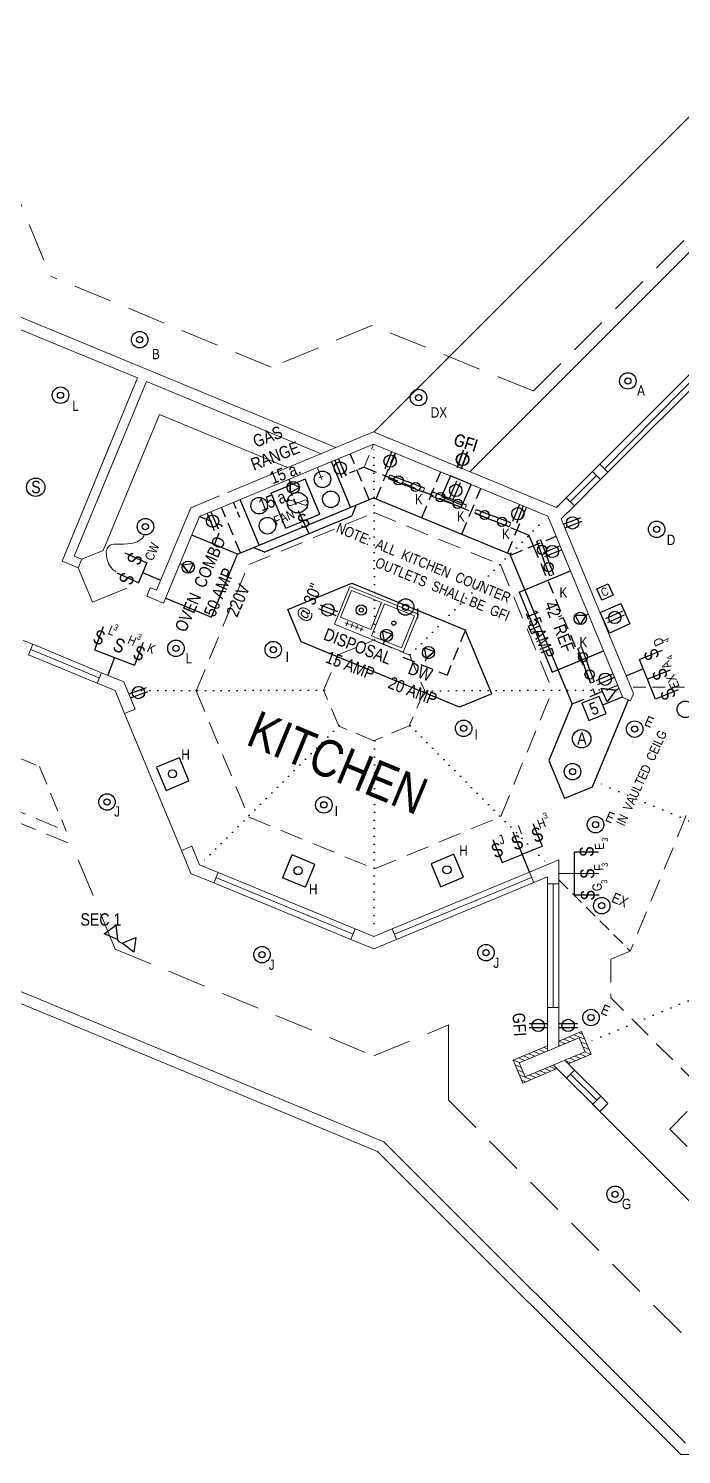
# Model space of a CAD drawing. Header units: inches. Extents: x 2775 to 14269, y 3098 to 7295.
# Drawn here: x 12943 to 13260, y 3393 to 4085 of the extents above; entities that cross this region are included whole.
import ezdxf

# ---------------------------------------------------------------- set-up
doc = ezdxf.new("R2010")
doc.units = ezdxf.units.IN
doc.header["$LTSCALE"] = 0.5
doc.header["$MEASUREMENT"] = 0
doc.linetypes.add('ACAD_ISO07W100', pattern=[3, 0, -3])
doc.linetypes.add('HIDDEN', pattern=[0.375, 0.25, -0.125])
for name, color, linetype, lineweight in [('APPLIANCES', 250, 'CONTINUOUS', 9), ('BALCONY', 250, 'CONTINUOUS', 9), ('CONCRETE', 250, 'CONTINUOUS', 20), ('ELEC', 6, 'CONTINUOUS', 30), ('FOUNDATION', 250, 'CONTINUOUS', 9), ('INT WALLS', 250, 'CONTINUOUS', 9), ('LITE COVE', 250, 'HIDDEN', 9), ('MASONRY', 250, 'HIDDEN', 9), ('MILLWORK', 250, 'CONTINUOUS', 20), ('PLUMBING', 250, 'CONTINUOUS', 20), ('ROOFLINE', 250, 'HIDDEN', 9), ('ROOM TEXT', 252, 'CONTINUOUS', 20), ('SKYLITES', 250, 'CONTINUOUS', 9), ('WALLS', 250, 'CONTINUOUS', 9), ('WINDOWS', 250, 'CONTINUOUS', 9)]:
    doc.layers.add(name, color=color, linetype=linetype, lineweight=lineweight)
for name, color, linetype in [('CABINETS', 250, 'HIDDEN'), ('CABTOPS', 250, 'CONTINUOUS'), ('ELECTRICAL', 1, 'CONTINUOUS'), ('HVAC', 7, 'CONTINUOUS'), ('LL_ELECTRICAL', 1, 'CONTINUOUS'), ('LLPLUMBING', 250, 'CONTINUOUS'), ('MILLWORK TEXT', 7, 'CONTINUOUS')]:
    doc.layers.add(name, color=color, linetype=linetype)
doc.styles.add('ARCHENT', font='technical.ttf', dxfattribs={"height": 6})
doc.styles.add('ARCHENTLTD', font='technical.ttf', dxfattribs={"height": 6})
pattern_1 = [(337.555994, (9724.8282, -9715.329), (-0.71583818, -1.73297453), [])]

msp = doc.modelspace()

# ---------------------------------------------------------------- hatches: boundary and pattern name
at = {"layer": 'MASONRY', "lineweight": 9, "ltscale": 75}
h = msp.add_hatch(dxfattribs=at)
h.set_pattern_fill('ANSI31', color=256, scale=15, angle=67.5, style=0)
h.set_pattern_definition(pattern_1)
h.paths.add_polyline_path([(13212.94, 3588.23), (13211.52, 3591.65), (13213.6, 3592.51), (13215.88, 3587.03), (13204.83, 3582.37), (13203.12, 3584.08)])
h.paths.add_polyline_path([(13211.29, 3598.03), (13213.6, 3592.51), (13211.52, 3591.65), (13210.08, 3595.09), (13200.23, 3590.97), (13200.23, 3593.41)])
h = msp.add_hatch(dxfattribs=at)
h.set_pattern_fill('ANSI31', color=256, scale=15, angle=67.5, style=0)
h.set_pattern_definition(pattern_1)
h.paths.add_polyline_path([(13197.6, 3581.82), (13199.31, 3580.11), (13182.69, 3573.09), (13178.06, 3584.16), (13194.73, 3591.12), (13194.73, 3588.68), (13181.01, 3582.95), (13183.89, 3576.04)])

# ---------------------------------------------------------------- linework, layer by layer
at = {"layer": 'APPLIANCES', "linetype": 'Continuous', "lineweight": -3, "ltscale": 1.5}
for p, q in [((13077.19, 3866.12), (13060.65, 3859.23)), ((13084.27, 3849.13), (13077.19, 3866.12)), ((13067.73, 3842.24), (13060.65, 3859.23)), ((13067.73, 3842.24), (13084.27, 3849.13)), ((13180.93, 3811.25), (13197.05, 3772.46)), ((13187.44, 3795.48), (13185.55, 3794.73)), ((13187.07, 3791.07), (13185.55, 3794.73)), ((13186.29, 3792.95), (13190.98, 3794.89)), ((13188.97, 3791.83), (13187.07, 3791.07)), ((13197.05, 3772.46), (13221.95, 3782.81))]:
    msp.add_line(p, q, dxfattribs=at)
at = {"layer": 'APPLIANCES', "linetype": 'Continuous', "lineweight": -3, "ltscale": 50}
msp.add_line((13101.9, 3853.57), (13099.71, 3848.25), dxfattribs=at)
at = {"layer": 'APPLIANCES', "linetype": 'Continuous', "lineweight": -3, "ltscale": 1.5}
for centre in [(13085.58, 3866), (13054.83, 3853.19), (13089.65, 3856.3), (13058.85, 3843.47)]:
    msp.add_circle(centre, 4.02, dxfattribs=at)
at = {"layer": 'BALCONY', "linetype": 'ByBlock', "lineweight": 9, "ltscale": 50}
for p, q in [((13112.18, 3539.94), (12767.52, 3682.6)), ((13259.38, 3392.88), (13112.18, 3539.94)), ((13259.38, 3392.88), (13477.94, 3392.99))]:
    msp.add_line(p, q, dxfattribs=at)
at = {"layer": 'BALCONY', "lineweight": 9, "ltscale": 50}
for p, q in [((13115.3, 3544.6), (12771.73, 3686.81)), ((13261.66, 3398.38), (13115.3, 3544.6))]:
    msp.add_line(p, q, dxfattribs=at)
at = {"layer": 'CABINETS', "lineweight": 9, "ltscale": 50}
msp.add_line((13105.78, 3871.93), (13110.36, 3883), dxfattribs=at)
at = {"layer": 'CABINETS', "linetype": 'HIDDEN', "ltscale": 25}
for p, q in [((13093.29, 3875.99), (13096.58, 3868.09)), ((13093.29, 3875.99), (13096.58, 3868.09)), ((13105.78, 3871.93), (13096.58, 3868.09)), ((13105.78, 3871.93), (13096.58, 3868.09)), ((13069.68, 3861.05), (13072.85, 3853.39)), ((13042.3, 3854.79), (13045.47, 3847.13))]:
    msp.add_line(p, q, dxfattribs=at)
at = {"layer": 'CABINETS', "linetype": 'HIDDEN', "ltscale": 50}
for p, q in [((13108.23, 3856.24), (13099.03, 3878.3)), ((13111.56, 3856.58), (13120.74, 3878.75)), ((13133.73, 3847.39), (13142.92, 3869.57)), ((13153.14, 3839.36), (13162.32, 3861.53)), ((13045.76, 3830.27), (13036.57, 3852.41)), ((13175.31, 3830.17), (13184.49, 3852.35)), ((13033.14, 3834.25), (13036.88, 3843.56)), ((13176.75, 3829.17), (13198.9, 3838.4)), ((13206.73, 3757), (13228.8, 3766.16))]:
    msp.add_line(p, q, dxfattribs=at)
at = {"layer": 'CABINETS', "ltscale": 50}
for p, q in [((13105.78, 3871.93), (13116.14, 3867.64)), ((13116.14, 3867.64), (13179.91, 3841.28)), ((13179.91, 3841.28), (13185.71, 3838.89)), ((13179.91, 3841.28), (13185.71, 3838.89)), ((13185.71, 3838.89), (13187.83, 3833.78)), ((13185.71, 3838.89), (13187.83, 3833.78)), ((13187.83, 3833.78), (13217.81, 3761.6))]:
    msp.add_line(p, q, dxfattribs=at)
at = {"layer": 'CABINETS', "linetype": 'Continuous', "lineweight": -3, "ltscale": 1.5}
msp.add_line((13180.93, 3811.25), (13205.86, 3821.61), dxfattribs=at)
at = {"layer": 'CABINETS', "linetype": 'HIDDEN', "lineweight": -3, "ltscale": 50}
for p in [(13154.87, 3792.98), (13124.61, 3779.76)]:
    msp.add_line(p, (13146.01, 3770.98), dxfattribs=at)
at = {"layer": 'CABTOPS', "linetype": 'Continuous', "lineweight": -3, "ltscale": 1.5}
for p, q in [((13099.16, 3852.47), (13089.93, 3874.62)), ((13054.86, 3834.05), (13045.65, 3856.17))]:
    msp.add_line(p, q, dxfattribs=at)
at = {"layer": 'CABTOPS', "linetype": 'Continuous', "lineweight": -3, "ltscale": 5}
for p, q in [((13099.72, 3852.66), (13110.32, 3857.06)), ((13110.32, 3857.06), (13176.55, 3829.69)), ((13044.26, 3829.65), (13099.72, 3852.66)), ((13176.53, 3829.69), (13206.72, 3756.97))]:
    msp.add_line(p, q, dxfattribs=at)
at = {"layer": 'CABTOPS', "linetype": 'HIDDEN', "ltscale": 50}
msp.add_line((13025.87, 3847.98), (13036.87, 3843.57), dxfattribs=at)
at = {"layer": 'CABTOPS', "lineweight": -3, "ltscale": 10}
for p, q in [((13044.26, 3829.65), (13022.08, 3838.82)), ((13009.48, 3808.32), (13031.66, 3799.15))]:
    msp.add_line(p, q, dxfattribs=at)
at = {"layer": 'CABTOPS', "lineweight": -3, "ltscale": 5}
msp.add_line((13031.66, 3799.15), (13044.26, 3829.65), dxfattribs=at)
at = {"layer": 'CABTOPS', "linetype": 'Continuous', "lineweight": 30, "ltscale": 2.5}
for p, q in [((13206.73, 3757), (13195.4, 3729.51)), ((13233.9, 3758.92), (13216.43, 3716.71))]:
    msp.add_line(p, q, dxfattribs=at)
at = {"layer": 'CABTOPS', "linetype": 'Continuous', "lineweight": 30, "ltscale": 1.5}
for p in [(13195.4, 3729.51), (13216.43, 3716.71)]:
    msp.add_line(p, (13203.05, 3711.14), dxfattribs=at)
at = {"layer": 'CONCRETE', "ltscale": 75}
msp.add_line((13306.27, 4084.7), (13110.43, 3888.92), dxfattribs=at)
at = {"layer": 'CONCRETE', "lineweight": 9, "ltscale": 75}
msp.add_line((13325.62, 4038.2), (13157.05, 3869.67), dxfattribs=at)
at = {"layer": 'ELEC', "color": 1, "linetype": 'Continuous', "ltscale": 0.75}
for p, q in [((13073.76, 3850.89), (13078.73, 3839.98)), ((12989.64, 3830.32), (13000.4, 3825.48)), ((13006.83, 3817.09), (12998.36, 3820.68)), ((12998.61, 3786.79), (12994.4, 3775.77)), ((12984.65, 3779.5), (12981.37, 3770.9)), ((13250.38, 3782.99), (13239.44, 3778.58)), ((13241.28, 3774.02), (13232.75, 3770.57)), ((13254.25, 3773.4), (13243.32, 3768.98)), ((13168.17, 3691.17), (13172.69, 3680.07)), ((13182.36, 3684), (13185.83, 3675.48)), ((13219.44, 3685.1), (13207.86, 3685.08)), ((13207.83, 3674.68), (13200.15, 3674.66)), ((13219.62, 3674.66), (13207.83, 3674.68)), ((13219.81, 3664.22), (13207.81, 3664.24))]:
    msp.add_line(p, q, dxfattribs=at)
at = {"layer": 'ELEC', "color": 3, "linetype": 'Continuous', "ltscale": 0.75}
for p, q in [((12985.71, 3820.65), (12996.46, 3815.82)), ((12979.18, 3794.43), (12974.91, 3783.22)), ((13258.13, 3763.81), (13247.19, 3759.39)), ((13177.91, 3694.93), (13182.36, 3684.01)), ((13187.65, 3698.95), (13192.1, 3688.03))]:
    msp.add_line(p, q, dxfattribs=at)
at = {"layer": 'ELEC', "color": 1, "linetype": 'Continuous', "lineweight": 30, "ltscale": 25}
for p, q in [((13000.4, 3825.48), (12996.33, 3815.87)), ((12974.91, 3783.22), (12984.65, 3779.5)), ((12984.65, 3779.5), (12994.4, 3775.77)), ((13247.19, 3759.39), (13239.44, 3778.58)), ((13182.43, 3684.09), (13192.1, 3688.03)), ((13172.69, 3680.07), (13182.36, 3684.01)), ((13207.83, 3674.68), (13207.85, 3685.12)), ((13207.81, 3664.24), (13207.83, 3674.68))]:
    msp.add_line(p, q, dxfattribs=at)
at = {"layer": 'ELEC', "color": 4, "linetype": 'Continuous', "ltscale": 7.5}
for centre in [(12996.83, 3933.73), (13233.73, 3913.73), (13132.16, 3905.65), (12981, 3709.43), (13056.22, 3635.39), (13164.91, 3636.37), (13227.53, 3519.13)]:
    msp.add_circle(centre, 4, dxfattribs=at)
at = {"layer": 'ELEC', "color": 4, "linetype": 'Continuous'}
for centre in [(12996.83, 3933.73), (13233.73, 3913.73), (12981, 3709.43), (13056.22, 3635.39), (13164.91, 3636.37), (13227.53, 3519.13)]:
    msp.add_circle(centre, 1.5, dxfattribs=at)
at = {"layer": 'ELEC', "color": 6, "linetype": 'Continuous', "lineweight": 30, "ltscale": 7.5}
for centre in [(12958.44, 3906.79), (13247.66, 3841.72), (13014.44, 3784.03), (13261.58, 3754.43), (13206.88, 3724.18), (13221.05, 3659.12)]:
    msp.add_circle(centre, 4, dxfattribs=at)
at = {"layer": 'ELEC', "color": 3, "linetype": 'Continuous'}
for centre, radius in [((12958.44, 3906.79), 1.5), ((13132.16, 3905.65), 1.5), ((12999.64, 3843.01), 1.5), ((13125.86, 3803.91), 1.5), ((13014.44, 3784.03), 1.5), ((13061.66, 3783.38), 1.5), ((13154.02, 3745.19), 1.5), ((13012.75, 3723.13), 1.98), ((13086.21, 3708.06), 1.5), ((13073.71, 3676.17), 1.98), ((13146, 3676.51), 1.98), ((13221.05, 3659.12), 1.5)]:
    msp.add_circle(centre, radius, dxfattribs=at)
at = {"layer": 'ELEC', "color": 3, "linetype": 'Continuous', "lineweight": 30, "ltscale": 7.5}
msp.add_circle((12999.64, 3843.01), 4, dxfattribs=at)
at = {"layer": 'ELEC', "color": 6, "linetype": 'Continuous'}
for centre in [(13247.66, 3841.72), (13206.88, 3724.18)]:
    msp.add_circle(centre, 1.5, dxfattribs=at)
at = {"layer": 'ELEC', "color": 5, "linetype": 'Continuous', "ltscale": 7.5}
for centre in [(13125.91, 3804.05), (13061.66, 3783.38), (13154.02, 3745.19), (13086.21, 3708.06)]:
    msp.add_circle(centre, 4, dxfattribs=at)
at = {"layer": 'ELEC', "color": 5, "linetype": 'Continuous', "lineweight": 30, "ltscale": 7.5}
for centre in [(13237.01, 3744.81), (13218.03, 3698.47), (13215.81, 3604.88)]:
    msp.add_circle(centre, 4, dxfattribs=at)
at = {"layer": 'ELEC', "color": 5, "linetype": 'Continuous'}
for centre in [(13237.01, 3744.81), (13218.03, 3698.47), (13215.81, 3604.88)]:
    msp.add_circle(centre, 1.5, dxfattribs=at)
at = {"layer": 'ELEC', "color": 3, "linetype": 'Continuous', "lineweight": 9, "ltscale": 50, "start_tangent": (-0.490426, -0.871483), "end_tangent": (0.906254, -0.422734)}
msp.add_spline([(12998.94, 3838.52), (12987.41, 3834.53), (12981.81, 3833.61), (12985.37, 3821.05)], degree=3, dxfattribs=at)
at = {"layer": 'ELECTRICAL', "color": 1, "linetype": 'Continuous', "ltscale": 0.75}
for p, q in [((13091.48, 3875.22), (13095, 3866.93)), ((13093.32, 3876), (13096.84, 3867.72)), ((13150.97, 3871.75), (13154.04, 3880.22)), ((13151.12, 3871.75), (13154.19, 3880.22)), ((13152.85, 3871.07), (13155.92, 3879.53)), ((13153.01, 3871.07), (13156.07, 3879.53)), ((13118.27, 3868.2), (13126.66, 3864.93)), ((13117.54, 3866.34), (13125.93, 3863.07)), ((13134.32, 3859.8), (13125.93, 3863.07)), ((13135.05, 3861.66), (13126.66, 3864.93)), ((13147.17, 3856.92), (13150.73, 3865.19)), ((13149, 3856.13), (13152.56, 3864.4)), ((13137.86, 3858.18), (13146.25, 3854.91)), ((13138.59, 3860.04), (13146.98, 3856.77)), ((13154.64, 3851.64), (13146.25, 3854.91)), ((13155.37, 3853.5), (13146.98, 3856.77)), ((13181.13, 3853.82), (13177.76, 3845.47)), ((13029.53, 3849.43), (13033.05, 3841.15)), ((13031.37, 3850.22), (13034.89, 3841.93)), ((13159.4, 3849.49), (13167.78, 3846.22)), ((13160.12, 3851.35), (13168.51, 3848.08)), ((13176.9, 3844.81), (13168.51, 3848.08)), ((13182.98, 3853.07), (13179.61, 3844.72)), ((13210.75, 3847.35), (13202.34, 3844.13)), ((13176.17, 3842.95), (13167.78, 3846.22)), ((13211.46, 3845.48), (13203.06, 3842.26)), ((13189.42, 3835.93), (13192.64, 3827.53)), ((13191.29, 3836.65), (13194.51, 3828.24)), ((13195.86, 3819.12), (13192.64, 3827.53)), ((13197.73, 3819.83), (13194.51, 3828.24)), ((13016.39, 3825.15), (13017.7, 3824.57)), ((13017.7, 3824.57), (13022.81, 3825.17)), ((13017.7, 3824.57), (13020.75, 3820.41)), ((13022.81, 3825.17), (13020.75, 3820.41)), ((13084.4, 3805.17), (13092.77, 3801.85)), ((13083.66, 3803.31), (13092.03, 3800)), ((13231.12, 3801.97), (13222.93, 3798.25)), ((13231.95, 3800.15), (13223.76, 3796.43)), ((13115.6, 3787.48), (13114.68, 3792.55)), ((13114.68, 3792.55), (13119.56, 3790.8)), ((13115.6, 3787.48), (13119.56, 3790.8)), ((13211.15, 3784.6), (13214.36, 3776.19)), ((13135.97, 3779.15), (13135.05, 3784.22)), ((13135.05, 3784.22), (13139.93, 3782.47)), ((13135.97, 3779.15), (13139.93, 3782.47)), ((13209.28, 3783.88), (13212.5, 3775.48)), ((13215.71, 3767.07), (13212.5, 3775.48)), ((13217.58, 3767.78), (13214.36, 3776.19)), ((13226.51, 3771.68), (13218.23, 3768.17)), ((12991.69, 3761.85), (13000.13, 3764.97)), ((13227.29, 3769.84), (13219.01, 3766.33)), ((13223.72, 3757.97), (13220.84, 3764.54)), ((13227.91, 3763.76), (13220.84, 3764.54)), ((13227.91, 3763.76), (13223.72, 3757.97)), ((13227.91, 3763.76), (13223.72, 3757.97)), ((12992.39, 3759.97), (13000.83, 3763.1)), ((13185.76, 3602.02), (13194.76, 3602.01)), ((13185.76, 3600.02), (13194.76, 3600.01)), ((13200.23, 3602.02), (13209.24, 3602.01)), ((13200.23, 3600.02), (13209.24, 3600.01))]:
    msp.add_line(p, q, dxfattribs=at)
at = {"layer": 'ELECTRICAL', "color": 3, "linetype": 'Continuous', "ltscale": 0.75}
for p, q in [((13119.09, 3879.39), (13115.72, 3871.04)), ((13120.94, 3878.64), (13117.57, 3870.29)), ((13069.93, 3864.64), (13069.79, 3859.48)), ((13074.33, 3861.97), (13069.79, 3859.48)), ((13069.93, 3864.64), (13074.33, 3861.97)), ((13200.83, 3833.68), (13192.55, 3830.16)), ((13201.61, 3831.84), (13193.33, 3828.32)), ((13213.27, 3799.96), (13208.1, 3800.1)), ((13210.6, 3795.56), (13208.1, 3800.1)), ((13213.27, 3799.96), (13210.6, 3795.56)), ((13214.53, 3800.64), (13213.27, 3799.96)), ((12987.04, 3641.56), (12986.15, 3642.68)), ((12987, 3641.38), (12988.39, 3641.03)), ((12987, 3641.38), (12988.39, 3641.03))]:
    msp.add_line(p, q, dxfattribs=at)
at = {"layer": 'ELECTRICAL', "color": 1, "linetype": 'HIDDEN', "lineweight": 9, "ltscale": 0.75}
for p, q in [((13118.27, 3868.2), (13117.54, 3866.34)), ((13135.05, 3861.66), (13134.32, 3859.8)), ((13138.59, 3860.04), (13137.86, 3858.18)), ((13155.37, 3853.5), (13154.64, 3851.64)), ((13160.12, 3851.35), (13159.4, 3849.49)), ((13176.9, 3844.81), (13176.17, 3842.95)), ((13191.29, 3836.65), (13189.42, 3835.93)), ((13197.73, 3819.83), (13195.86, 3819.12)), ((13211.15, 3784.6), (13209.28, 3783.88)), ((13217.58, 3767.78), (13215.71, 3767.07))]:
    msp.add_line(p, q, dxfattribs=at)
at = {"layer": 'ELECTRICAL', "color": 3, "linetype": 'Continuous', "lineweight": 30, "ltscale": 0.75}
msp.add_line((13069.25, 3865.9), (13069.93, 3864.64), dxfattribs=at)
at = {"layer": 'ELECTRICAL', "color": 3, "linetype": 'Continuous', "ltscale": 0.375}
for p, q in [((13069.79, 3859.48), (13069.93, 3864.64)), ((13074.33, 3861.97), (13069.79, 3859.48)), ((13069.93, 3864.64), (13074.33, 3861.97)), ((13210.6, 3795.56), (13208.1, 3800.1)), ((13208.1, 3800.1), (13213.27, 3799.96)), ((13213.27, 3799.96), (13210.6, 3795.56)), ((12979.58, 3645.5), (12985.35, 3649.75)), ((12985.35, 3649.75), (12986.15, 3642.68)), ((12986.15, 3642.68), (12979.58, 3645.5)), ((12988.39, 3641.03), (12995.03, 3643.65)), ((12993.94, 3636.57), (12988.39, 3641.03)), ((12995.03, 3643.65), (12993.94, 3636.57))]:
    msp.add_line(p, q, dxfattribs=at)
at = {"layer": 'ELECTRICAL', "color": 1, "linetype": 'Continuous', "ltscale": 0.375}
for p, q in [((13017.7, 3824.57), (13022.81, 3825.17)), ((13020.75, 3820.41), (13017.7, 3824.57)), ((13022.81, 3825.17), (13020.75, 3820.41)), ((13115.6, 3787.48), (13114.68, 3792.55)), ((13114.68, 3792.55), (13119.56, 3790.8)), ((13119.56, 3790.8), (13115.6, 3787.48)), ((13135.97, 3779.15), (13135.05, 3784.22)), ((13135.05, 3784.22), (13139.93, 3782.47)), ((13139.93, 3782.47), (13135.97, 3779.15)), ((13223.72, 3757.97), (13220.84, 3764.54)), ((13220.84, 3764.54), (13227.91, 3763.76)), ((13227.91, 3763.76), (13223.72, 3757.97))]:
    msp.add_line(p, q, dxfattribs=at)
at = {"layer": 'ELECTRICAL', "color": 1, "linetype": 'Continuous', "lineweight": 30, "ltscale": 0.75}
for p, q in [((13115.1, 3786.14), (13115.6, 3787.48)), ((13135.47, 3777.81), (13135.97, 3779.15)), ((13229.22, 3764.33), (13227.91, 3763.76)), ((13219.76, 3760.7), (13211.46, 3757.34)), ((13211.46, 3757.34), (13213.11, 3753.25)), ((13223.11, 3752.41), (13219.76, 3760.7)), ((13221.55, 3756.57), (13231.16, 3760.45)), ((13213.11, 3753.25), (13214.81, 3749.05)), ((13214.81, 3749.05), (13223.11, 3752.41))]:
    msp.add_line(p, q, dxfattribs=at)
at = {"layer": 'ELECTRICAL', "color": 1, "linetype": 'Continuous', "lineweight": 30, "ltscale": 0.375}
for points in [[(13143.34, 3857.72), (13153.31, 3853.43), (13157.61, 3863.4), (13147.63, 3867.69)], [(13230.25, 3805.78), (13234.73, 3795.9), (13224.85, 3791.41), (13220.36, 3801.3)]]:
    msp.add_lwpolyline(points, close=True, dxfattribs=at)
at = {"layer": 'ELECTRICAL', "color": 1, "linetype": 'Continuous', "lineweight": 30, "ltscale": 0.75}
for centre, radius in [((13094.17, 3871.48), 2.98), ((13153.43, 3875.65), 2.98), ((13122.41, 3865.51), 2.23), ((13130.8, 3862.24), 2.23), ((13150.23, 3860.64), 2.98), ((13142.73, 3857.35), 2.23), ((13151.12, 3854.08), 2.23), ((13032.23, 3845.69), 2.98), ((13164.26, 3848.66), 2.23), ((13172.65, 3845.39), 2.23), ((13180.39, 3849.27), 2.98), ((13192.08, 3831.77), 2.23), ((13020.42, 3823.37), 2.98), ((13195.3, 3823.37), 2.23), ((13088.22, 3802.6), 2.98), ((13227.32, 3798.97), 2.98), ((13116.62, 3790.28), 2.98), ((13136.99, 3781.95), 2.98), ((13211.94, 3779.72), 2.23), ((13215.15, 3771.32), 2.23), ((13222.77, 3768.99), 2.98), ((12996.25, 3762.49), 2.98), ((13211.3, 3740.12), 4.48), ((13190.26, 3601.03), 2.98), ((13204.73, 3601.03), 2.98)]:
    msp.add_circle(centre, radius, dxfattribs=at)
at = {"layer": 'ELECTRICAL', "color": 3, "linetype": 'Continuous', "lineweight": 30, "ltscale": 0.75}
for centre, radius in [((13118.35, 3874.84), 2.98), ((12946.41, 3862.14), 4.48), ((13071.35, 3862.02), 2.98), ((13197.09, 3830.98), 2.98), ((13210.65, 3798.54), 2.98)]:
    msp.add_circle(centre, radius, dxfattribs=at)
at = {"layer": 'ELECTRICAL', "color": 1, "linetype": 'Continuous', "ltscale": 0.75}
for centre in [(13153.58, 3875.65), (13206.9, 3844.82)]:
    msp.add_circle(centre, 2.98, dxfattribs=at)
at = {"layer": 'ELECTRICAL', "color": 3, "linetype": 'Continuous', "ltscale": 0.75}
for points in [[(13069.93, 3864.64), (13074.33, 3861.97), (13069.79, 3859.48), (13069.93, 3864.64)], [(13213.27, 3799.96), (13210.6, 3795.56), (13208.1, 3800.1), (13213.27, 3799.96)]]:
    msp.add_solid(points, dxfattribs=at)
at = {"layer": 'ELECTRICAL', "color": 1, "linetype": 'Continuous', "ltscale": 0.75}
for points in [[(13017.7, 3824.57), (13022.81, 3825.17), (13020.75, 3820.41), (13017.7, 3824.57)], [(13115.6, 3787.48), (13114.68, 3792.55), (13119.56, 3790.8), (13115.6, 3787.48)], [(13135.97, 3779.15), (13135.05, 3784.22), (13139.93, 3782.47), (13135.97, 3779.15)], [(13227.91, 3763.76), (13223.72, 3757.97), (13220.84, 3764.54), (13227.91, 3763.76)], [(13227.91, 3763.76), (13224.9, 3759.59), (13222.78, 3764.32), (13227.91, 3763.76)]]:
    msp.add_solid(points, dxfattribs=at)
at = {"layer": 'FOUNDATION', "ltscale": 75}
for p, q in [((13220.13, 3873.35), (13216.59, 3869.81)), ((13203.86, 3857.08), (13199.09, 3852.32))]:
    msp.add_line(p, q, dxfattribs=at)
at = {"layer": 'HVAC', "color": 1, "linetype": 'Continuous', "lineweight": 9, "ltscale": 50}
for p, q in [((13070.07, 3855.82), (13076.92, 3853.4)), ((13076.87, 3855.95), (13070.19, 3853.29))]:
    msp.add_line(p, q, dxfattribs=at)
at = {"layer": 'HVAC', "color": 1, "linetype": 'Continuous', "lineweight": 30, "ltscale": 175}
msp.add_circle((13073.43, 3854.66, -2), 5, dxfattribs=at)
at = {"layer": 'HVAC', "color": 1, "linetype": 'Continuous', "lineweight": 9, "ltscale": 50}
for centre, start, end in [((13069.72, 3854.54), 73.80426, 293.63984), ((13077.12, 3854.69), 261.3807, 100.95839)]:
    msp.add_arc(centre, 1.29, start, end, dxfattribs=at)
at = {"layer": 'INT WALLS', "ltscale": 75}
for p, q in [((12899.7, 3954.77), (12995.75, 3915.22)), ((12959.17, 3826.27), (12995.75, 3915.22)), ((12965.05, 3828.71), (13000.18, 3913.38)), ((12959.17, 3826.27), (12982.51, 3883.02)), ((12965.05, 3828.71), (12987.56, 3882.97)), ((12966.71, 3823.13), (12959.17, 3826.27)), ((12968.75, 3827.18), (12967.03, 3823.02)), ((13002.01, 3813.41), (13000.29, 3809.25)), ((13002.01, 3813.41), (13005.09, 3812.14)), ((13003.36, 3807.95), (13000.28, 3809.23))]:
    msp.add_line(p, q, dxfattribs=at)
at = {"layer": 'INT WALLS', "ltscale": 50}
for p, q in [((13040.06, 3890.66), (13040.06, 3890.66)), ((12968.75, 3827.18), (12979.2, 3831.5)), ((12967.06, 3822.99), (12973.89, 3806.33)), ((12973.89, 3806.33), (12990.55, 3813.17))]:
    msp.add_line(p, q, dxfattribs=at)
at = {"layer": 'LITE COVE', "linetype": 'ACAD_ISO07W100', "lineweight": 30, "ltscale": 2.5}
for p, q in [((13110.86, 3788.08), (13110.43, 3882.96)), ((13128.08, 3780.96), (13194.88, 3848.1)), ((13086.51, 3763.72), (12990.91, 3763.48)), ((13135.11, 3763.39), (13229.82, 3763.84)), ((13093.65, 3746.5), (13026.01, 3678.98)), ((13110.88, 3739.08), (13110.45, 3644.13))]:
    msp.add_line(p, q, dxfattribs=at)
at = {"layer": 'LITE COVE', "ltscale": 90}
for p, q in [((13287.87, 3765.24), (13234.91, 3637.12)), ((13225.4, 3633.19), (13234.9, 3637.13)), ((13225.4, 3633.19), (13225.41, 3614.43)), ((13315.17, 3524.75), (13225.41, 3614.43))]:
    msp.add_line(p, q, dxfattribs=at)
at = {"layer": 'LITE COVE', "color": 3, "linetype": 'ACAD_ISO07W100', "lineweight": 30, "ltscale": 2.5}
msp.add_line((13128.09, 3746.52), (13194.93, 3679.14), dxfattribs=at)
at = {"layer": 'LITE COVE', "linetype": 'ACAD_ISO07W100', "lineweight": 30, "ltscale": 3}
for p, q in [((13331.3, 3672.02), (13217.55, 3719.42)), ((13331.03, 3641.22), (13213.58, 3592.55))]:
    msp.add_line(p, q, dxfattribs=at)
at = {"layer": 'LL_ELECTRICAL', "color": 1, "linetype": 'Continuous', "ltscale": 0.75}
for p, q in [((13218.65, 3812.87), (13224.16, 3815.23)), ((13221.01, 3807.36), (13218.65, 3812.87)), ((13224.16, 3815.23), (13226.53, 3809.72)), ((13226.53, 3809.72), (13221.01, 3807.36))]:
    msp.add_line(p, q, dxfattribs=at)
at = {"layer": 'LL_ELECTRICAL', "color": 7, "linetype": 'Continuous', "lineweight": 30, "ltscale": 50}
for p, q in [((13016.09, 3730.9), (13005, 3726.3)), ((13020.73, 3719.7), (13016.12, 3730.79)), ((13005.04, 3726.18), (13009.65, 3715.1)), ((13009.65, 3715.1), (13020.73, 3719.7)), ((13070.66, 3683.8), (13066.08, 3672.7)), ((13081.86, 3679.16), (13070.77, 3683.74)), ((13149.29, 3684.12), (13138.21, 3679.52)), ((13153.93, 3672.92), (13149.33, 3684)), ((13077.28, 3668.07), (13081.86, 3679.16)), ((13138.21, 3679.52), (13142.81, 3668.44)), ((13077.17, 3668.12), (13066.08, 3672.7)), ((13142.85, 3668.32), (13153.93, 3672.92)), ((13262.52, 3559.27), (13254.05, 3550.76)), ((13254.05, 3550.76), (13262.56, 3542.3))]:
    msp.add_line(p, q, dxfattribs=at)
at = {"layer": 'LLPLUMBING', "linetype": 'Continuous', "lineweight": 9, "ltscale": 175}
for p, q in [((13096.47, 3796.41), (13098.33, 3795.66)), ((13097.78, 3796.96), (13097.03, 3795.11)), ((13098.85, 3795.48), (13100.71, 3794.73)), ((13100.16, 3796.03), (13099.41, 3794.18)), ((13101.19, 3794.52), (13103.05, 3793.78)), ((13102.5, 3795.08), (13101.75, 3793.22)), ((13103.48, 3793.61), (13105.33, 3792.86)), ((13104.78, 3794.17), (13104.03, 3792.31))]:
    msp.add_line(p, q, dxfattribs=at)
at = {"layer": 'MASONRY', "linetype": 'Continuous', "ltscale": 1.5}
for p, q in [((13200.23, 3593.41), (13211.29, 3598.03)), ((13215.88, 3587.03), (13211.29, 3598.03)), ((13178.06, 3584.16), (13194.73, 3591.12)), ((13182.69, 3573.09), (13178.06, 3584.16)), ((13215.88, 3587.03), (13204.83, 3582.37)), ((13199.31, 3580.11), (13182.69, 3573.09))]:
    msp.add_line(p, q, dxfattribs=at)
at = {"layer": 'MILLWORK', "linetype": 'Continuous', "lineweight": 9, "ltscale": 75}
for p, q in [((12979.2, 3831.5), (13006.55, 3897.42)), ((13006.55, 3897.42), (13068.63, 3871.67)), ((12965.05, 3828.71), (12968.75, 3827.18))]:
    msp.add_line(p, q, dxfattribs=at)
at = {"layer": 'MILLWORK', "linetype": 'Continuous', "lineweight": -3, "ltscale": 5}
for p, q in [((13057.27, 3830.66), (13099.71, 3848.25)), ((13099.76, 3815.69), (13154.83, 3792.89))]:
    msp.add_line(p, q, dxfattribs=at)
at = {"layer": 'MILLWORK', "linetype": 'Continuous', "lineweight": -3, "ltscale": 50}
msp.add_line((13052.08, 3832.92), (13057.31, 3830.76), dxfattribs=at)
at = {"layer": 'MILLWORK', "linetype": 'Continuous', "lineweight": -3, "ltscale": 2.5}
for p, q in [((13068.74, 3802.76), (13099.72, 3815.59)), ((13075.24, 3787.08), (13068.74, 3802.76)), ((13167.66, 3761.91), (13154.83, 3792.89)), ((13151.98, 3755.41), (13075.28, 3787.18))]:
    msp.add_line(p, q, dxfattribs=at)
at = {"layer": 'MILLWORK', "linetype": 'Continuous', "lineweight": -3, "ltscale": 1.5}
msp.add_line((13167.66, 3761.91), (13151.99, 3755.42), dxfattribs=at)
at = {"layer": 'MILLWORK TEXT', "linetype": 'Continuous', "lineweight": -3, "ltscale": 1.5}
for p, q in [((13183.71, 3812.4), (13205.88, 3821.62)), ((13199.81, 3773.61), (13221.98, 3782.82))]:
    msp.add_line(p, q, dxfattribs=at)
at = {"layer": 'PLUMBING', "lineweight": 9, "ltscale": 50}
for p, q in [((13083.06, 3871.57), (13085.21, 3865.88)), ((13083.71, 3866.74), (13085.86, 3867.59))]:
    msp.add_line(p, q, dxfattribs=at)
at = {"layer": 'PLUMBING', "lineweight": 5}
for p, q in [((13114.19, 3806.15), (13108.94, 3793.18)), ((13109.3, 3790.06), (13115.58, 3805.59))]:
    msp.add_line(p, q, dxfattribs=at)
at = {"layer": 'PLUMBING', "lineweight": 9, "elevation": -178358.1}
for points in [[(13098.76, 3814.01), (13091.36, 3795.69)], [(13132.13, 3800.52), (13098.76, 3814.01)], [(13132.13, 3800.52), (13124.72, 3782.2)], [(13091.36, 3795.69), (13124.74, 3782.2)]]:
    msp.add_lwpolyline(points, dxfattribs=at)
at = {"layer": 'PLUMBING', "lineweight": 5, "elevation": -178358.1}
for points in [[(13099.59, 3812.06), (13094.35, 3799.08)], [(13114.19, 3806.15), (13099.59, 3812.06)], [(13130.17, 3799.69), (13115.58, 3805.59)], [(13094.35, 3799.08), (13108.94, 3793.18)]]:
    msp.add_lwpolyline(points, dxfattribs=at)
at = {"layer": 'PLUMBING', "lineweight": 5}
for points in [[(13123.89, 3784.16), (13130.17, 3799.69)], [(13123.89, 3784.16), (13109.3, 3790.06)]]:
    msp.add_lwpolyline(points, dxfattribs=at)
at = {"layer": 'PLUMBING', "linetype": 'Continuous', "lineweight": -3, "ltscale": 0.5}
msp.add_circle((13104.38, 3802.57, -178360.1), 2.5, dxfattribs=at)
at = {"layer": 'PLUMBING', "lineweight": -3}
for centre in [(13104.38, 3802.57, -178358.1), (13120.14, 3796.2, -178358.1)]:
    msp.add_circle(centre, 1, dxfattribs=at)
at = {"layer": 'ROOFLINE', "linetype": 'HIDDEN', "ltscale": 150}
for p, q in [((13300.59, 4021.66), (13187.8, 3908.9)), ((12932.4, 4015.63), (12953.63, 3964.55)), ((13060.68, 3920.34), (12953.63, 3964.55)), ((13109.52, 3940.63), (13060.68, 3920.34)), ((13187.8, 3908.91), (13109.52, 3940.63)), ((12984.99, 3638.03), (12963.97, 3688.78)), ((12984.99, 3638.03), (13110.49, 3586.24)), ((13110.49, 3586.24), (13146.73, 3601.25)), ((13146.72, 3601.25), (13146.73, 3564.81)), ((13146.75, 3564.77), (13146.73, 3601.25)), ((13146.75, 3564.77), (13276.71, 3434.94))]:
    msp.add_line(p, q, dxfattribs=at)
at = {"layer": 'ROOFLINE', "ltscale": 90}
for p, q in [((13049.84, 3824.61), (13110.69, 3849.87)), ((13110.69, 3849.87), (13171.85, 3824.59)), ((13024.29, 3763.34), (13049.68, 3824.77)), ((13171.85, 3824.59), (13197.13, 3763.68)), ((13024.15, 3763.68), (13049.66, 3702.22)), ((13172.01, 3702.34), (13197.13, 3763.68)), ((13049.66, 3702.22), (13110.82, 3676.94)), ((13110.82, 3676.94), (13172.01, 3702.34))]:
    msp.add_line(p, q, dxfattribs=at)
at = {"layer": 'ROOFLINE', "linetype": 'HIDDEN', "lineweight": 5, "ltscale": 50}
for p, q in [((13236.24, 3765.21), (13287.87, 3765.24)), ((13200.2, 3671.64), (13234.9, 3637.13))]:
    msp.add_line(p, q, dxfattribs=at)
at = {"layer": 'ROOFLINE', "linetype": 'HIDDEN', "ltscale": 75}
for p, q in [((12924.97, 3736.35), (12948.23, 3726.72)), ((12948.23, 3726.72), (12961.23, 3695.37))]:
    msp.add_line(p, q, dxfattribs=at)
at = {"layer": 'ROOFLINE', "linetype": 'HIDDEN', "ltscale": 90}
for p, q in [((12857.95, 3732.61), (12963.97, 3688.78)), ((12915.41, 3714.31), (12961.25, 3695.36))]:
    msp.add_line(p, q, dxfattribs=at)
at = {"layer": 'SKYLITES', "linetype": 'HIDDEN', "ltscale": 75}
for p, q in [((13093.21, 3780.78), (13110.38, 3787.9)), ((13110.38, 3787.9), (13127.98, 3780.61)), ((13086.12, 3763.64), (13093.21, 3780.78)), ((13127.98, 3780.61), (13134.98, 3763.64)), ((13093.51, 3746.18), (13086.12, 3763.64)), ((13134.98, 3763.64), (13127.67, 3746.36)), ((13110.4, 3739.19), (13093.51, 3746.18)), ((13127.67, 3746.36), (13110.4, 3739.19))]:
    msp.add_line(p, q, dxfattribs=at)
at = {"layer": 'WALLS', "color": 250, "ltscale": 50}
for p, q in [((13092.08, 3881.4), (12903.85, 3959.13)), ((13084.89, 3878.4), (13000.18, 3913.38))]:
    msp.add_line(p, q, dxfattribs=at)
at = {"layer": 'WALLS', "lineweight": 9, "ltscale": 50}
for p, q in [((12946.74, 3935.42), (12948.12, 3934.85)), ((13114.72, 3881.19), (13116.11, 3880.62)), ((13116.83, 3886.28), (13118.21, 3885.71)), ((13129.51, 3875.09), (13130.9, 3874.52)), ((13131.62, 3880.17), (13133, 3879.6)), ((13144.3, 3868.98), (13145.69, 3868.41)), ((13146.4, 3874.07), (13147.79, 3873.5)), ((13161.19, 3867.96), (13162.58, 3867.39)), ((13159.09, 3862.88), (13160.48, 3862.3)), ((13175.98, 3861.86), (13177.37, 3861.29)), ((13173.88, 3856.77), (13175.27, 3856.2)), ((13190.77, 3855.75), (13192.16, 3855.18)), ((13188.67, 3850.67), (13190.06, 3850.09)), ((12964.42, 3824.12), (12965.8, 3823.55)), ((13220.54, 3566.68), (13207.81, 3579.4))]:
    msp.add_line(p, q, dxfattribs=at)
at = {"layer": 'WALLS', "lineweight": 20, "ltscale": 75}
for p, q in [((13271.05, 3924.25), (13220.13, 3873.35)), ((13274.93, 3920.36), (13224.02, 3869.46)), ((13216.59, 3869.81), (13203.86, 3857.08)), ((13220.48, 3865.92), (13207.75, 3853.19)), ((12942.92, 3780.87), (12976.18, 3767.1))]:
    msp.add_line(p, q, dxfattribs=at)
at = {"layer": 'WALLS', "ltscale": 75}
for p, q in [((13110.35, 3888.95), (13039.69, 3859.66)), ((13199.09, 3852.32), (13110.35, 3888.95)), ((13194.88, 3848.1), (13110.36, 3883)), ((13216.59, 3869.81), (13220.48, 3865.92)), ((13220.13, 3873.35), (13224.01, 3869.46)), ((13224.02, 3869.46), (13220.48, 3865.92)), ((13035.54, 3857.93), (13021.67, 3852.19)), ((13203.86, 3857.09), (13207.75, 3853.2)), ((13021.67, 3852.19), (13005.09, 3812.14)), ((13194.88, 3848.11), (13231.3, 3760.11)), ((13207.75, 3853.19), (13201.37, 3846.81)), ((13201.37, 3846.82), (13236.47, 3762.14)), ((13008.43, 3805.83), (13003.36, 3807.94)), ((12942.92, 3780.87), (12945.02, 3785.95)), ((12976.18, 3767.1), (12978.28, 3772.18)), ((12989.17, 3767.68), (12994.63, 3754.49)), ((12984.96, 3763.47), (12989.55, 3752.39)), ((12989.55, 3752.39), (13017.12, 3685.88)), ((13022.2, 3687.98), (13025.92, 3679.01)), ((13017.12, 3685.88), (13021.71, 3674.8)), ((13185.95, 3675.42), (13200.2, 3681.32)), ((13021.71, 3674.8), (13032.81, 3670.22)), ((13025.92, 3679.01), (13034.9, 3675.3)), ((13032.81, 3670.22), (13034.9, 3675.3)), ((13188.07, 3670.34), (13194.7, 3673.09)), ((13099.36, 3642.76), (13101.46, 3647.84)), ((13101.46, 3647.84), (13110.45, 3644.13)), ((13110.45, 3644.13), (13119.43, 3647.85)), ((13121.54, 3642.77), (13119.43, 3647.85)), ((13099.25, 3642.81), (13110.45, 3638.18)), ((13099.36, 3642.75), (13110.45, 3638.18)), ((13110.45, 3638.18), (13121.54, 3642.77)), ((13197.6, 3581.82), (13203.92, 3575.51)), ((13216.65, 3562.79), (13220.19, 3559.25))]:
    msp.add_line(p, q, dxfattribs=at)
at = {"layer": 'WALLS', "ltscale": 50}
for p, q in [((13110.36, 3883), (13025.88, 3847.98)), ((13025.88, 3847.98), (13008.44, 3805.85)), ((12945.02, 3785.95), (12940.4, 3787.86)), ((12989.17, 3767.68), (12978.28, 3772.18)), ((12984.96, 3763.47), (12976.18, 3767.1)), ((12994.63, 3754.49), (12989.55, 3752.39)), ((13022.2, 3687.98), (13017.12, 3685.88)), ((13200.2, 3669.66), (13200.2, 3681.32)), ((13188.07, 3670.34), (13185.95, 3675.42)), ((13194.7, 3669.66), (13194.7, 3673.09)), ((13194.7, 3669.66), (13200.2, 3669.66)), ((13110.45, 3644.13), (13101.35, 3647.9)), ((13194.68, 3609.66), (13200.23, 3609.66)), ((13194.74, 3588.68), (13194.73, 3609.66)), ((13200.24, 3590.98), (13200.23, 3609.66)), ((13207.81, 3579.4), (13203.07, 3584.13)), ((13207.81, 3579.4), (13203.92, 3575.51)), ((13220.54, 3566.68), (13216.65, 3562.78)), ((13224.08, 3563.14), (13220.19, 3559.25)), ((13224.08, 3563.14), (13220.54, 3566.68)), ((13216.64, 3562.78), (13220.18, 3559.24))]:
    msp.add_line(p, q, dxfattribs=at)
at = {"layer": 'WALLS', "lineweight": 20, "ltscale": 50}
for p, q in [((12978.28, 3772.18), (12945.02, 3785.95)), ((13194.73, 3609.66), (13194.7, 3669.66)), ((13200.23, 3609.66), (13200.2, 3669.66))]:
    msp.add_line(p, q, dxfattribs=at)
at = {"layer": 'WALLS', "ltscale": 5}
for p in [(13231.3, 3760.11), (13236.47, 3762.14)]:
    msp.add_line(p, (13235, 3758.58), dxfattribs=at)
at = {"layer": 'WALLS', "lineweight": 9, "ltscale": 75}
for p, q in [((13034.9, 3675.3), (13101.46, 3647.84)), ((13119.43, 3647.85), (13185.95, 3675.42)), ((13032.81, 3670.22), (13099.36, 3642.75)), ((13121.54, 3642.77), (13188.08, 3670.34)), ((13203.92, 3575.51), (13216.65, 3562.79))]:
    msp.add_line(p, q, dxfattribs=at)
at = {"layer": 'WALLS', "ltscale": 1.5}
for p, q in [((13181.01, 3582.95), (13210.08, 3595.09)), ((13212.94, 3588.23), (13210.08, 3595.09)), ((13212.92, 3588.3), (13183.89, 3576.04)), ((13183.89, 3576.04), (13181.01, 3582.95))]:
    msp.add_line(p, q, dxfattribs=at)
at = {"layer": 'WALLS', "linetype": 'Continuous', "lineweight": 9, "ltscale": 50}
msp.add_line((13220.19, 3559.25), (13271.12, 3508.36), dxfattribs=at)
at = {"layer": 'WINDOWS', "ltscale": 75}
for p, q in [((13222.33, 3871.15), (13272.99, 3922.31)), ((13205.8, 3855.14), (13218.53, 3867.87)), ((13033.86, 3672.76), (13100.41, 3645.3)), ((13120.49, 3645.31), (13187, 3672.88)), ((13197.44, 3669.66), (13197.45, 3609.66)), ((13205.86, 3577.45), (13218.6, 3564.73))]:
    msp.add_line(p, q, dxfattribs=at)
at = {"layer": 'WINDOWS', "lineweight": 9, "ltscale": 75}
msp.add_line((12943.97, 3783.41), (12977.23, 3769.64), dxfattribs=at)

# ---------------------------------------------------------------- texts
at = {"layer": 'ELEC', "color": 1, "linetype": 'Continuous', "ltscale": 0.75, "char_height": 6.75, "style": 'ARCHENT'}
for insert, width, attachment_point, rotation in [((13072.56, 3847.89), 5.5312, 1, 24.48261), ((12992.34, 3831.18), 4.8708, 7, 245.80762), ((12995.47, 3785.73), 5.5312, 1, 339.09569), ((13249.38, 3779.83), 5.5312, 7, 111.99501), ((13253.47, 3770.23), 5.5312, 7, 111.99501), ((13166.6, 3688.25), 5.5312, 1, 22.17605), ((13217.2, 3682.77), 5.5312, 7, 89.89842), ((13217.51, 3672.11), 5.5312, 7, 89.89842), ((13217.69, 3661.67), 5.5312, 7, 89.89842)]:
    msp.add_mtext('S', dxfattribs=dict(at, insert=insert, width=width, attachment_point=attachment_point, rotation=rotation))
at = {"layer": 'ELEC', "color": 1, "linetype": 'Continuous', "ltscale": 0.375, "insert": (13035.4, 3811.18), "char_height": 6, "attachment_point": 5, "rotation": 66.5975, "style": 'ARCHENT'}
msp.add_mtext('OVEN  COMBO\\P50 AMP\\P220V', dxfattribs=at)
at = {"layer": 'ELEC', "color": 3, "linetype": 'Continuous', "ltscale": 0.75, "char_height": 6.75, "style": 'ARCHENT'}
for insert, width, attachment_point, rotation in [((12988.41, 3821.52), 4.8708, 7, 245.80762), ((12976.05, 3793.37), 5.5312, 1, 339.09569), ((12985.72, 3789.46), 5.5312, 1, 339.09569), ((13257.38, 3760.56), 5.5312, 7, 111.99501), ((13186.08, 3695.76), 5.5312, 1, 22.17605), ((13176.34, 3692.01), 5.5312, 1, 22.17605)]:
    msp.add_mtext('S', dxfattribs=dict(at, insert=insert, width=width, attachment_point=attachment_point, rotation=rotation))
at = {"layer": 'ELECTRICAL', "color": 7, "linetype": 'Continuous', "ltscale": 0.375, "char_height": 5, "width": 26.5, "attachment_point": 1, "style": 'ARCHENT'}
for s, insert in [('B', (13002.81, 3929.28)), ('A', (13238.2, 3911.58)), ('K', (13130.4, 3858.79)), ('K', (13150.75, 3850.51)), ('K', (13172.59, 3842)), ('D', (13252.62, 3839.12)), ('K', (13200.52, 3813.59)), ('K', (13210.23, 3789.51)), ('J', (12984.45, 3707.39)), ('J', (13059.49, 3633.01)), ('J', (13168.45, 3633.96)), ('G', (13230.82, 3516.93))]:
    msp.add_mtext(s, dxfattribs=dict(at, insert=insert))
at = {"layer": 'ELECTRICAL', "color": 3, "linetype": 'Continuous', "ltscale": 0.375, "attachment_point": 1, "style": 'ARCHENT'}
for s, insert, char_height, width in [('L', (12964.13, 3904.16), 5, 26.5), ('DX', (13138.08, 3900.95), 5, 26.5), ('S', (12944.2, 3865.24), 6, 6.875), ('I', (13130.94, 3803.38), 5, 26.5), ('L', (13019.11, 3781.71), 5, 26.5), ('I', (13067.7, 3782.3), 5, 26.5), ('I', (13159.29, 3744.76), 5, 26.5), ('H', (13017.04, 3735), 5, 26.5), ('I', (13091.46, 3707.58), 5, 26.5), ('H', (13151.92, 3688.38), 5, 26.5), ('H', (13079.01, 3669.61), 5, 26.5), ('SEC 1', (12968.12, 3655.45), 6, 26.5)]:
    msp.add_mtext(s, dxfattribs=dict(at, insert=insert, char_height=char_height, width=width))
at = {"layer": 'ELECTRICAL', "color": 1, "linetype": 'Continuous', "ltscale": 0.375, "char_height": 6, "attachment_point": 5, "style": 'ARCHENT'}
for s, insert, rotation in [('GAS\\PRANGE', (13060.75, 3882), 21.27806), ('15 a.', (13067.44, 3869.08), 21.27806), ('15 a.', (13062.09, 3855.87), 21.27806), ('@ 30"', (13079.54, 3806), 66.63656), ('42" REF\\P15 AMP', (13195.83, 3792.66), 291.27806), ('DISPOSAL\\P15 AMP', (13100.87, 3780.3), 338.82111), ('DW\\P20 AMP', (13131.15, 3767.92), 338.82111)]:
    msp.add_mtext(s, dxfattribs=dict(at, insert=insert, rotation=rotation))
at = {"layer": 'ELECTRICAL', "color": 1, "linetype": 'Continuous', "ltscale": 0.75, "style": 'ARCHENT'}
for s, insert, char_height, attachment_point, rotation in [('GFI ', (13150.49, 3888.43), 6, 1, 342.3527), ('GFI ', (13150.64, 3888.43), 6, 1, 342.3527), ('NOTE:  ALL  KITCHEN  COUNTER \\P               OUTLETS  SHALL BE  GFI', (13093.65, 3845.14), 5, 1, 337.53521), ('5', (13217.27, 3754.79), 6, 5, 22.01031), ('GFI ', (13183.67, 3607.4), 6, 1, 274.40858)]:
    msp.add_mtext(s, dxfattribs=dict(at, insert=insert, char_height=char_height, attachment_point=attachment_point, rotation=rotation))
at = {"layer": 'ELECTRICAL', "color": 1, "linetype": 'Continuous', "ltscale": 0.375, "style": 'ARCHENT'}
for s, insert, char_height, width, attachment_point, rotation in [('FAN', (13062.95, 3843.5), 4.5, 20, 7, 22.12444), ('CW', (12999.07, 3827.83), 4.5, 20, 1, 67.01228), ('K', (13000.04, 3782.52), 4.5, 20, 7, 336.7375), ('D', (13247.22, 3784.47), 4.5, 20, 1, 114.35317), ('4', (13251.23, 3786.46), 3, 20, 1, 107.54985), ('A', (13250.98, 3773.35), 4.5, 19.875, 1, 114.3533), ('4', (13253.06, 3778.03), 3, 20, 1, 114.35317), ('J', (13171.93, 3688.62), 4.5, 20, 7, 19.8178), ('E', (13217.76, 3686.16), 4.5, 20, 1, 92.25669), ('3', (13221.14, 3690.12), 3, 20, 1, 92.25669), ('F', (13217.41, 3676), 4.5, 20, 1, 92.25669), ('3', (13221.08, 3677.91), 3, 20, 1, 92.25669), ('G', (13216.63, 3666.11), 4.5, 20, 1, 92.25669), ('3', (13220.83, 3669.71), 3, 20, 1, 92.25669)]:
    msp.add_mtext(s, dxfattribs=dict(at, insert=insert, char_height=char_height, width=width, attachment_point=attachment_point, rotation=rotation))
at = {"layer": 'ELECTRICAL', "color": 3, "linetype": 'Continuous', "ltscale": 0.375, "style": 'ARCHENT'}
for s, insert, char_height, width, attachment_point, rotation in [('L', (12981.09, 3791.05), 4.5, 20, 7, 336.7375), ('3', (12983.85, 3793.1), 3, 20, 7, 336.7375), ('H', (12990.54, 3786.4), 4.5, 20, 7, 336.7375), ('3', (12995.17, 3788.56), 3, 20, 7, 336.7375), ('EX', (13254.89, 3763.68), 4.5, 19.875, 1, 114.3533), ('H', (13190.82, 3696.3), 4.5, 20, 7, 19.8178), ('3', (13193.24, 3701.05), 3, 20, 7, 19.60641), ('I', (13181.45, 3693.63), 4.5, 20, 7, 19.8178), ('EX', (13227.34, 3665.73), 5, 26.5, 1, 337)]:
    msp.add_mtext(s, dxfattribs=dict(at, insert=insert, char_height=char_height, width=width, attachment_point=attachment_point, rotation=rotation))
at = {"layer": 'ELECTRICAL', "color": 7, "linetype": 'Continuous', "ltscale": 0.375, "char_height": 5, "width": 26.5, "attachment_point": 1, "rotation": 337, "style": 'ARCHENT'}
for insert in [(13243.3, 3751.42), (13224.33, 3705.08), (13222.1, 3611.49)]:
    msp.add_mtext('E', dxfattribs=dict(at, insert=insert))
at = {"layer": 'ELECTRICAL', "color": 1, "linetype": 'Continuous', "ltscale": 0.375, "insert": (13209.1, 3743.22), "char_height": 6, "width": 7, "attachment_point": 1, "style": 'ARCHENT'}
msp.add_mtext('A', dxfattribs=at)
at = {"layer": 'ELECTRICAL', "color": 5, "linetype": 'Continuous', "ltscale": 0.375, "insert": (13248.78, 3744.81), "char_height": 4.5, "attachment_point": 3, "rotation": 65.31586, "style": 'ARCHENT'}
msp.add_mtext('IN  VAULTED  CEILG', dxfattribs=at)
at = {"layer": 'LL_ELECTRICAL', "color": 1, "linetype": 'HIDDEN', "ltscale": 0.75, "insert": (13220.14, 3812.62), "char_height": 4, "width": 6.9375, "attachment_point": 1, "rotation": 23.18996, "style": 'ARCHENT'}
msp.add_mtext('C', dxfattribs=at)
at = {"layer": 'ROOM TEXT', "insert": (13066.1, 3781.93, -1373.14), "char_height": 18, "width": 271, "attachment_point": 1, "rotation": 337.5, "style": 'ARCHENTLTD'}
msp.add_mtext(' \\PKITCHEN', dxfattribs=at)

doc.saveas('drawing.dxf')
